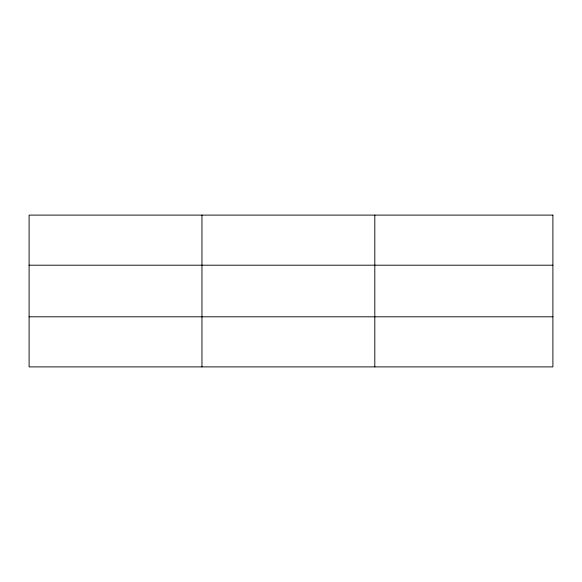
<?xml version="1.0" encoding="UTF-8"?>
<svg xmlns="http://www.w3.org/2000/svg" width="582" height="582" viewBox="0 0 582 582"><rect width="100%" height="100%" fill="white"/><g stroke="black" fill="none" stroke-linecap="round" stroke-linejoin="round"><path stroke-width="0.87" d="M201.954 215.107L201.954 366.893M374.808 215.107L374.808 366.893M29.1 265.196L552.9 265.196M29.1 316.804L552.9 316.804M552.9 215.107L552.9 366.893L29.1 366.893L29.1 215.107L552.9 215.107"/></g></svg>
